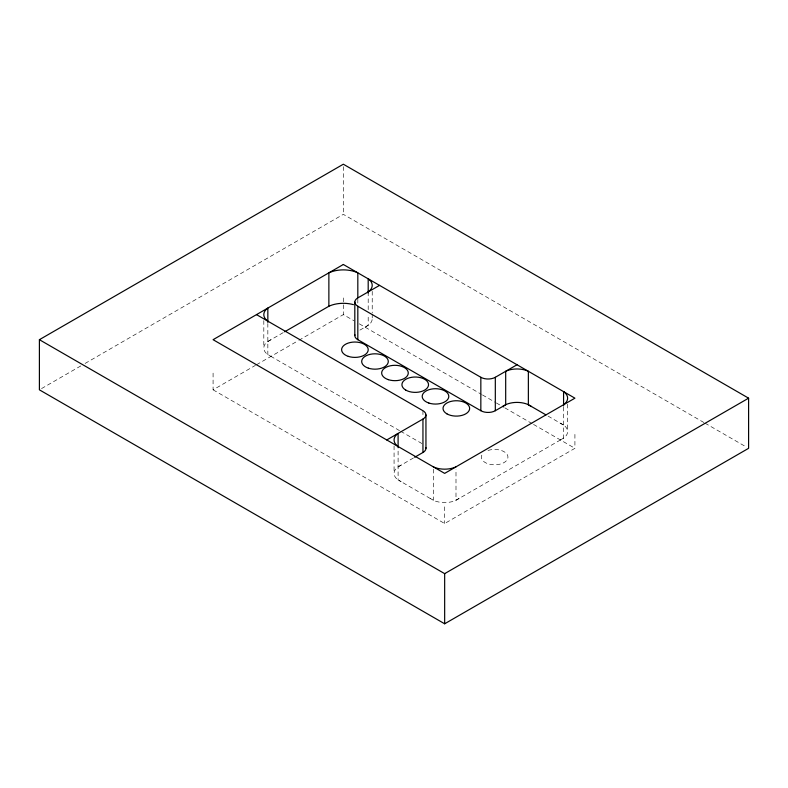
<?xml version="1.0" encoding="UTF-8"?>
<svg xmlns="http://www.w3.org/2000/svg" width="788" height="788" viewBox="0 0 788 788"><rect width="100%" height="100%" fill="white"/><g stroke="black" fill="none" stroke-linecap="round" stroke-linejoin="round"><path stroke-width="0.59" stroke-dasharray="3.94 2.96" d="M459.128 498.449L455.129 500.675A18.203 10.51 0 0 1 434.188 500.675L430.179 498.449M41.528 388.592L80.849 365.898M85.094 363.435L343.341 214.346L703.93 422.526M267.841 341.5L283.611 332.388M213.085 373.108L213.085 389.824L255.44 365.366M256.504 364.755L297.805 340.909M298.859 340.298L343.341 314.619L353.97 320.746M359.88 330.133L368.193 325.336L368.193 314.599M398.098 466.841L413.641 457.867M213.085 389.824L444.659 523.518L574.915 448.313L574.915 431.607M270.974 339.687L267.122 341.992A18.203 10.51 0 0 0 267.122 354.088L270.974 356.393M365.051 327.148L368.902 324.843A18.203 10.51 0 0 0 372.005 317.19M401.24 465.028L397.388 467.343A18.203 10.51 0 0 0 397.388 479.429L401.24 481.744M560.445 439.96L564.297 437.645A18.203 10.51 0 0 0 564.297 425.559L560.445 423.245M704.994 423.136L746.472 447.091M548.034 416.084L563.578 425.057M359.279 323.819L481.438 394.345M482.502 394.955L495.248 402.313M496.312 402.934L503.749 407.229M504.812 407.839L532.432 423.786M533.486 424.397L574.915 448.313M399.565 430.642L267.841 354.59L267.841 323.553M400.629 431.253L421.885 443.526M567.606 404.146L567.606 431.607M563.578 407.11L563.578 438.148L455.996 500.262L455.996 469.224M444.659 506.812L444.659 523.518M433.321 469.224L433.321 500.262L398.098 479.931L398.098 448.894M422.949 410.715L422.949 416.685M394.069 445.929L394.069 473.381M372.222 291.333L372.222 312.826M372.222 314.018L372.222 318.795M368.193 291.915L368.193 309.861M357.821 299.095L357.821 303.873M343.341 166.652L343.341 214.346M343.341 297.903L343.341 314.619M263.813 320.588L263.813 348.04M487.999 450.47A13.307 7.683 0 0 1 507.758 455.789A13.307 7.683 0 0 1 492.342 464.693A13.307 7.683 0 0 1 483.133 453.287"/><path stroke-width="1.18" d="M368.193 291.915L368.902 291.412A18.203 10.51 0 0 0 368.902 279.326L368.193 278.824L368.193 293.146M563.578 404.727L564.297 404.224A18.203 10.51 0 0 0 564.297 392.129L563.578 391.636L563.578 405.958M502.547 406.539L506.556 404.313A18.203 10.51 0 0 1 527.497 404.313L531.496 406.539M39.4 339.687L343.341 164.209L748.6 398.176L748.6 448.313L444.659 623.791L39.4 389.824L39.4 339.687L444.659 573.654L748.6 398.176M284.655 331.787L328.872 306.256A23.029 13.297 0 0 1 353.428 304.651M545.976 414.892L528.364 404.727L528.364 371.296L527.497 370.882A18.203 10.51 0 0 0 506.556 370.882L505.689 371.296L505.689 404.727L495.317 410.715A10.234 5.91 0 0 1 480.838 410.715L357.821 339.687L357.821 306.256A10.234 5.91 0 0 1 357.821 297.903L379.53 285.374M386.76 439.96L422.949 419.068A10.234 5.91 0 0 0 422.949 410.715L256.504 314.619M357.821 306.256L480.838 377.285A10.234 5.91 0 0 0 495.317 377.285L517.026 364.755M414.675 457.267L422.949 452.489A10.234 5.91 0 0 0 425.855 447.545M455.996 466.841L455.129 467.254A18.203 10.51 0 0 1 434.188 467.254L433.321 466.841M267.841 321.159L267.122 320.657A18.203 10.51 0 0 1 267.122 308.571L267.841 308.069L267.841 322.4M398.098 446.5L397.388 446.008A18.203 10.51 0 0 1 397.388 433.912L398.098 433.41L398.098 447.742M495.317 377.285L495.317 410.715M480.838 377.285L480.838 410.715M444.659 573.654L444.659 623.791M425.944 414.892L425.944 448.313M422.949 419.068L422.949 452.489M357.821 297.903L357.821 272.835A23.029 13.297 0 0 0 328.872 272.835L328.872 306.256M354.817 302.08L354.817 335.511M357.821 339.687A10.234 5.91 0 0 1 354.905 334.733M343.341 264.482L213.085 339.687L444.659 473.381L574.915 398.176L343.341 264.482M348.266 356.363A13.307 7.683 0 0 0 368.223 349.714A13.307 7.683 0 0 0 348.266 343.056A13.307 7.683 0 0 0 348.266 356.363M388.317 379.649A13.307 7.683 0 0 0 408.273 373A13.307 7.683 0 0 0 388.317 366.341A13.307 7.683 0 0 0 388.317 379.649M368.341 368.144A13.307 7.683 0 0 0 388.297 361.485A13.307 7.683 0 0 0 368.341 354.836A13.307 7.683 0 0 0 368.341 368.144M405.82 390.129A13.307 7.683 0 0 0 428.081 386.681A13.307 7.683 0 0 0 411.779 377.275A13.307 7.683 0 0 0 405.82 390.129M428.839 403.042A13.307 7.683 0 0 0 448.796 396.394A13.307 7.683 0 0 0 428.839 389.745A13.307 7.683 0 0 0 428.839 403.042M446.924 413.858A13.307 7.683 0 0 0 469.185 410.42A13.307 7.683 0 0 0 452.893 401.003A13.307 7.683 0 0 0 446.924 413.858"/></g></svg>
